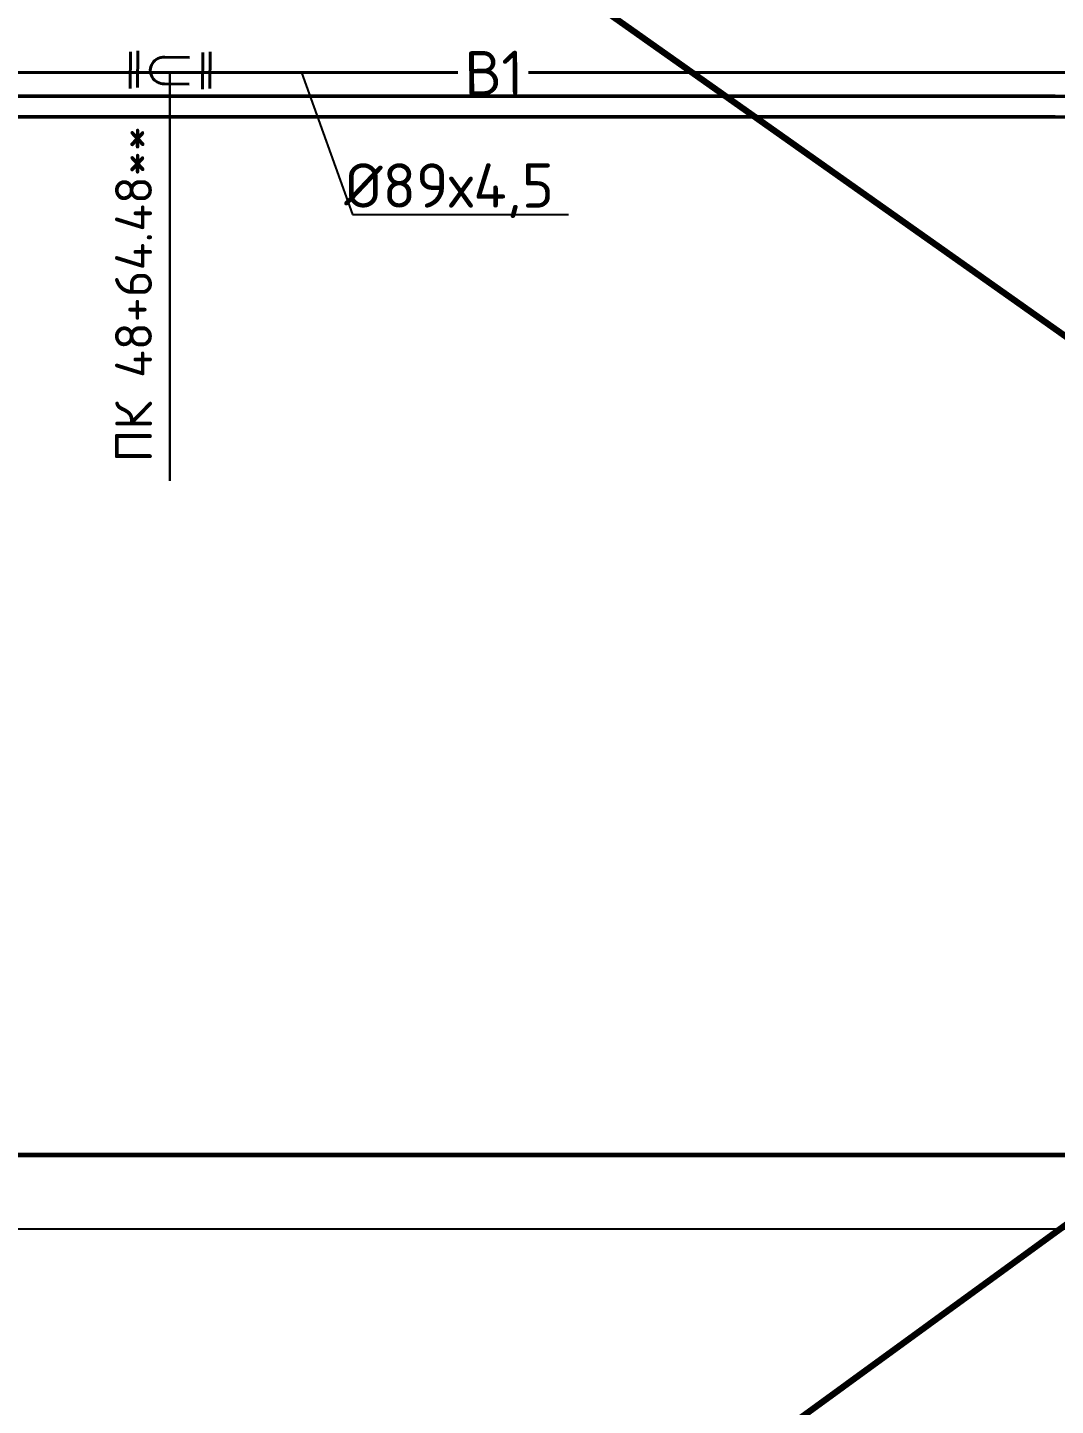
# Paper-space layout 'л2-л8' of a CAD drawing. Header units: millimetres. Extents: x 10032 to 18918, y -3051 to 627.
# Drawn here: x 17278.9 to 17348.5, y -1773 to -1679.7 of the extents above; entities that cross this region are included whole.
import ezdxf

# ---------------------------------------------------------------- set-up
doc = ezdxf.new("R2010")
doc.units = ezdxf.units.MM
doc.header["$LTSCALE"] = 0.5
for name, color, linetype in [('1_NADPIS', 7, 'Continuous'), ('ВК_надписи', 7, 'Continuous'), ('ВК_сети', 4, 'Continuous')]:
    doc.layers.add(name, color=color, linetype=linetype)
for name, color, linetype, lineweight in [('1_PK500', 5, 'Continuous', 35), ('_Формат', 7, 'Continuous', 35), ('А_Конструкции', 4, 'Continuous', 50)]:
    doc.layers.add(name, color=color, linetype=linetype, lineweight=lineweight)
doc.styles.add('Стандарт ММП', font='isocpeur.ttf')

psp = doc.layouts.new('л2-л8')

# ---------------------------------------------------------------- linework, layer by layer
at = {"layer": '_Формат', "color": 7, "lineweight": 60}
psp.add_line((16554.1739, -1756.057), (18172.2466, -1756.0567), dxfattribs=at)
at = {"layer": '_Формат', "color": 7, "lineweight": 25}
psp.add_line((16534.1739, -1761.0567), (18177.2466, -1761.0567), dxfattribs=at)
at = {"layer": 'Defpoints', "color": 6, "linetype": 'Continuous', "lineweight": 100}
psp.add_line((16073.7194, -2688.1887), (18918.0119, -620.1477), dxfattribs=at)
at = {"layer": 'Defpoints', "color": 6, "linetype": 'Continuous', "lineweight": 140}
psp.add_line((16467.2489, -1077.1894), (18599.244, -2584.2309), dxfattribs=at)
at = {"layer": 'Defpoints', "color": 5, "linetype": 'Continuous', "lineweight": 30}
psp.add_line((17288.525, -1682.7304, -0.0002), (17288.5246, -1710.4006, -0.0001), dxfattribs=at)
at = {"layer": 'А_Конструкции'}
for p, q in [((17212.756, -1684.3403, 0), (17348.5053, -1684.341, 0)), ((17212.756, -1685.7403, 0), (17348.5053, -1685.741, 0))]:
    psp.add_line(p, q, dxfattribs=at)
for points in [[(17348.4742, -1684.3409), (17353.4742, -1684.3522), (17358.4736, -1684.3637), (17363.4725, -1684.3757), (17368.4707, -1684.3882), (17373.4684, -1684.4016), (17378.4655, -1684.416), (17383.4621, -1684.4317), (17388.458, -1684.4488), (17393.4534, -1684.4676), (17398.4482, -1684.4883), (17403.4424, -1684.511), (17408.4361, -1684.5361), (17413.4291, -1684.5636), (17418.4216, -1684.5938), (17423.4135, -1684.6269), (17428.4047, -1684.6632), (17433.3954, -1684.7028), (17438.3855, -1684.7459), (17443.3749, -1684.7927), (17448.3638, -1684.8435)], [(17348.4711, -1685.7409), (17353.471, -1685.7522), (17358.4704, -1685.7637), (17363.4691, -1685.7757), (17368.4672, -1685.7882), (17373.4647, -1685.8016), (17378.4615, -1685.816), (17383.4577, -1685.8317), (17388.4532, -1685.8488), (17393.4482, -1685.8676), (17398.4424, -1685.8883), (17403.4361, -1685.911), (17408.4291, -1685.936), (17413.4214, -1685.9636), (17418.4131, -1685.9938), (17423.4042, -1686.0269), (17428.3946, -1686.0632), (17433.3843, -1686.1027), (17438.3734, -1686.1458), (17443.3618, -1686.1926), (17448.3496, -1686.2434)]]:
    psp.add_lwpolyline(points, dxfattribs=at)
at = {"layer": 'ВК_надписи'}
for p, q in [((17297.4519, -1682.7306, -0.0002), (17300.9042, -1692.3617, -0.0002)), ((17300.9042, -1692.3617, -0.0002), (17315.5436, -1692.3617, -0.0002))]:
    psp.add_line(p, q, dxfattribs=at)
at = {"layer": 'ВК_сети', "color": 5, "lineweight": 40, "ltscale": 0.5}
for p, q in [((17285.8442, -1683.8117, -0.0002), (17285.8746, -1681.3292, -0.0002)), ((17286.3406, -1683.7517, -0.0002), (17286.371, -1681.2691, -0.0002)), ((17288.1857, -1681.7014, -0.0002), (17289.8566, -1681.7219, -0.0002)), ((17290.7438, -1683.8718, -0.0002), (17290.7742, -1681.3893, -0.0002)), ((17291.2402, -1683.8117, -0.0002), (17291.2706, -1681.3292, -0.0002)), ((17288.1637, -1683.4963, -0.0002), (17289.8346, -1683.5168, -0.0002))]:
    psp.add_line(p, q, dxfattribs=at)
at = {"layer": 'ВК_сети', "color": 2, "lineweight": 40, "ltscale": 0.5, "elevation": -0.0002}
for points in [[(17277.7857, -1682.7303), (17285.1314, -1682.7303), (17308.0313, -1682.7308)], [(17312.8315, -1682.7308), (17358.4736, -1682.7308), (17415.9254, -1682.7308), (17447.4677, -1682.7308), (17517.016, -1684.1995), (17555.8445, -1685.0945), (17598.4714, -1686.3675), (17610.4605, -1686.981), (17629.1873, -1686.981)]]:
    psp.add_lwpolyline(points, dxfattribs=at)
at = {"layer": 'ВК_сети', "color": 5, "lineweight": 40, "ltscale": 0.5}
psp.add_arc((17288.1079, -1682.598, -0.0002), 0.9, 85.038167, 273.557419, dxfattribs=at)

# ---------------------------------------------------------------- texts
at = {"layer": '1_NADPIS', "color": 1, "linetype": 'Continuous', "style": 'Стандарт ММП'}
psp.add_text(' ПК 48+64.48**', height=2.5, rotation=90, dxfattribs=at).set_placement((17287.3216, -1710.7403, -0.0002))
at = {"layer": '1_PK500', "style": 'Стандарт ММП'}
psp.add_text('В1', height=3, rotation=0.560426, dxfattribs=at).set_placement((17308.4967, -1684.2937, -0.0002))
at = {"layer": 'ВК_надписи', "lineweight": 30, "ltscale": 0.5, "style": 'Стандарт ММП'}
psp.add_text('%%C89х4,5', height=3, dxfattribs=at).set_placement((17300.3433, -1691.8905, -0.0002))

doc.saveas('drawing.dxf')
